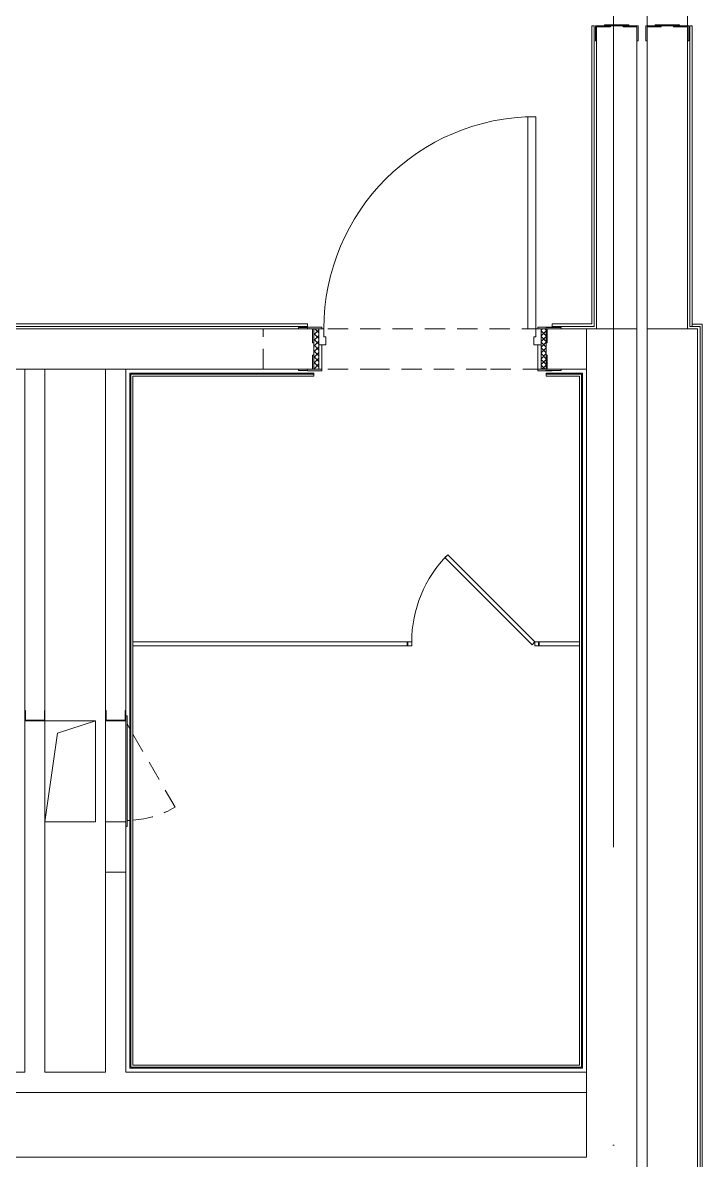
# Model space of a CAD drawing. Header units: millimetres. Extents: x 5993 to 95364, y 94667 to 143522.
# Drawn here: x 47656.8 to 47930.5, y 118906.1 to 119364.4 of the extents above; entities that cross this region are included whole.
import ezdxf

# ---------------------------------------------------------------- set-up
doc = ezdxf.new("R2010")
doc.units = ezdxf.units.MM
for name, pattern in [('200_ШТРИХ_ш1п0_6_', [160, 100, -60]), ('50_200_ШТРИХ_1Т_ш5_п1_п1_', [1400, 1000, -200, 0, -200]), ('Штрих короткий', [300, 150, -150])]:
    doc.linetypes.add(name, pattern=pattern)
for name, color, linetype, lineweight in [('0-2', 7, 'Continuous', 9), ('S-GRID-____-OTLN-1', 7, '50_200_ШТРИХ_1Т_ш5_п1_п1_', 9), ('Двери', 7, 'Continuous', 9), ('Каркас_Импост', 7, 'Continuous', 13), ('Каркас_Импост-1', 7, 'Continuous', 9), ('Обобщенные модели', 7, 'Continuous', 9), ('Общие ребра', 7, 'Continuous', 9), ('Окна', 7, 'Continuous', 9), ('Открывание в плане-2', 7, '200_ШТРИХ_ш1п0_6_', 9), ('Открывание-1', 7, 'Continuous', 9), ('Панель', 7, 'Continuous', 13), ('Панель-1', 7, 'Continuous', 9), ('Перемычка-1', 7, 'Штрих короткий', 9), ('Перемычка_Пунктирные линии-1', 7, '200_ШТРИХ_ш1п0_6_', 9), ('Проем', 7, 'Continuous', 35), ('Стены', 7, 'Continuous', 9), ('Стены-1', 7, 'Continuous', 13)]:
    doc.layers.add(name, color=color, linetype=linetype, lineweight=lineweight)

# ---------------------------------------------------------------- blocks, each defined once
blk = doc.blocks.new('DOR_ДУ_распашная__1Ст_Прямоугольная_ШЕР - Вн_650х2100h_Кабинки С_у-17949503-АИ2_01_План напольных покрытий и плинтусов 1го этажа _Часть 1_')
at = {"layer": 'Каркас_Импост'}
for p, q in [((-305, 10), (-325, 10)), ((-305, -10), (-305, 10)), ((305, 10), (305, -10)), ((325, 10), (305, 10)), ((-325, -10), (-305, -10)), ((305, -10), (325, -10))]:
    blk.add_line(p, q, dxfattribs=at)
at = {"layer": 'Открывание-1'}
blk.add_arc((305, 10), 610, 135, 180, dxfattribs=at)
at = {"layer": 'Панель-1'}
for p, q in [((-126.3, 441.3), (-140.5, 427.2)), ((-140.5, 427.2), (290.9, -4.1)), ((305, 10), (-126.3, 441.3)), ((290.9, -4.1), (305, 10))]:
    blk.add_line(p, q, dxfattribs=at)
at = {"layer": 'Проем'}
for p, q in [((-325, 10), (-325, -10)), ((325, -10), (325, 10))]:
    blk.add_line(p, q, dxfattribs=at)
blk = doc.blocks.new('Дверь_СКБ_1Ст_Внутренняя_ШЕР - СОШ_Д-11_Дв_1150x2100h_с_у МГН и персонала_ КЛГ-28021003-АИ2_01_План напольных покрытий и плинтусов 1го этажа _Часть 1_')
at = {"layer": 'Двери'}
h = blk.add_hatch(dxfattribs=at)
h.set_pattern_fill('FP_29', color=256, style=0, pattern_type=2)
h.set_pattern_definition([(135, (1726.41, 164.685), (-14.14214, -14.14214), []), (225, (1726.41, 164.685), (14.14214, -14.14214), [])])
h.paths.add_polyline_path([(562.5, -100), (587.5, -100), (587.5, 100), (562.5, 100), (562.5, -31)], flags=0)
at = {"layer": 'Каркас_Импост-1'}
h = blk.add_hatch(dxfattribs=at)
h.set_pattern_fill('FP_30', color=256, style=0, pattern_type=2)
h.set_pattern_definition([(45, (-396.384, 164.685), (-14.1421, 14.1421), []), (135, (-396.384, 164.685), (-14.1421, -14.1421), [])])
h.paths.add_polyline_path([(-537.5, -100), (-537.5, 100), (-562.5, 100), (-562.5, -100)], flags=0)
at = {"layer": 'Каркас_Импост'}
for p, q in [((-522.5, 108), (-592.5, 108)), ((-592.5, 108), (-592.5, 100)), ((-592.5, 100), (-522.5, 100)), ((-537.5, 100), (-562.5, 100)), ((-562.5, 100), (-562.5, -100)), ((-512.5, 100), (-537.5, 100)), ((-537.5, 100), (-537.5, 20)), ((-537.5, -100), (-537.5, 100)), ((-522.5, 100), (-537.5, 100)), ((-537.5, 100), (-537.5, 99)), ((-537.5, 99), (-522.5, 99)), ((-522.5, 100), (-522.5, 108)), ((-522.5, 99), (-522.5, 100)), ((-512.5, 60), (-512.5, 100)), ((-502.5, 60), (-512.5, 60)), ((-502.5, 20), (-502.5, 60)), ((537.5, 60), (527.5, 60)), ((527.5, 60), (527.5, 20)), ((537.5, 100), (537.5, 60)), ((562.5, 100), (537.5, 100)), ((617.5, 108), (547.5, 108)), ((547.5, 108), (547.5, 100)), ((562.5, 100), (547.5, 100)), ((547.5, 100), (547.5, 99)), ((547.5, 100), (587.5, 100)), ((547.5, 99), (562.5, 99)), ((562.5, 20), (562.5, 100)), ((587.5, 100), (562.5, 100)), ((562.5, 100), (562.5, -100)), ((562.5, 99), (562.5, 100)), ((617.5, 106), (617.5, 108)), ((-537.5, 20), (-502.5, 20)), ((-522.5, 20), (-537.5, 20)), ((-537.5, 20), (-537.5, -100)), ((-522.5, -100), (-522.5, 20)), ((527.5, 20), (562.5, 20)), ((562.5, 20), (547.5, 20)), ((547.5, 20), (547.5, -100)), ((562.5, -100), (562.5, 20)), ((587.5, -31), (587.5, 31)), ((-522.5, -100), (-592.5, -100)), ((-592.5, -100), (-592.5, -108)), ((-592.5, -108), (-522.5, -108)), ((-562.5, -100), (-537.5, -100)), ((-537.5, -100), (-522.5, -100)), ((-522.5, -108), (-522.5, -100)), ((547.5, -100), (562.5, -100)), ((587.5, -100), (547.5, -100)), ((547.5, -100), (547.5, -108)), ((547.5, -108), (617.5, -108)), ((562.5, -100), (587.5, -100)), ((617.5, -108), (617.5, -106))]:
    blk.add_line(p, q, dxfattribs=at)
at = {"layer": 'Открывание-1'}
blk.add_arc((537.5, 100), 1050, 90, 180, dxfattribs=at)
at = {"layer": 'Панель'}
for p, q in [((537.5, 1150), (497.5, 1150)), ((497.5, 1150), (497.5, 100)), ((537.5, 100), (537.5, 1150)), ((497.5, 100), (537.5, 100))]:
    blk.add_line(p, q, dxfattribs=at)
blk = doc.blocks.new('Проем_Дверь_Прямоугольный - 2100х2400h_дверные проемы-28062654-АИ2_01_План напольных покрытий и плинтусов 1го этажа _Часть 1_')
at = {"layer": 'Перемычка-1'}
for p, q in [((1050, 100), (-1050, 100)), ((1050, -100), (-1050, -100))]:
    blk.add_line(p, q, dxfattribs=at)
blk = doc.blocks.new('Фахверк_СКБ_Уголок - 200_4010-27904266-АИ2_01_План напольных покрытий и плинтусов 1го этажа _Часть 1_')
at = {"layer": 'Обобщенные модели'}
for p, q in [((125, 156), (50, 156)), ((50, 156), (50, 150)), ((50, 150), (119, 150)), ((119, 150), (119, 81)), ((125, 81), (125, 156)), ((119, 81), (125, 81)), ((125, 19), (119, 19)), ((119, 19), (119, -50)), ((125, -56), (125, 19)), ((119, -50), (50, -50)), ((50, -50), (50, -56)), ((50, -56), (125, -56))]:
    blk.add_line(p, q, dxfattribs=at)
blk = doc.blocks.new('Проем_Дверь_Прямоугольный - 2100х2400h_дверные проемы-28062684-АИ2_01_План напольных покрытий и плинтусов 1го этажа _Часть 1_')
at = {"layer": 'Перемычка-1'}
for p, q in [((1050, 100), (-1050, 100)), ((1050, -100), (-1050, -100))]:
    blk.add_line(p, q, dxfattribs=at)
blk = doc.blocks.new('АР_Перемычка - АР_Перемычка-28021004-АИ2_01_План напольных покрытий и плинтусов 1го этажа _Часть 1_')
at = {"layer": 'Обобщенные модели'}
blk.add_line((-250, -100), (-242, -100), dxfattribs=at)
at = {"layer": 'Перемычка_Пунктирные линии-1'}
for p, q in [((-250, 100), (1150, 100)), ((-250, -100), (-250, 100)), ((1150, 31), (1150, -31)), ((-250, -100), (275, -100)), ((275, -100), (875, -100)), ((875, -100), (1150, -100))]:
    blk.add_line(p, q, dxfattribs=at)
blk = doc.blocks.new('154_Фахверк_СКБ_Швеллер - Тип_100_4010-28107991-АИ2_01_План напольных покрытий и плинтусов 1го этажа _Часть 1_')
at = {"layer": 'Обобщенные модели'}
for p, q in [((125, 50), (175, 50)), ((125, -50), (125, 50)), ((128, 47), (128, -47)), ((175, 47), (128, 47)), ((175, 50), (175, 47)), ((175, -50), (125, -50)), ((128, -47), (175, -47)), ((175, -47), (175, -50))]:
    blk.add_line(p, q, dxfattribs=at)
blk = doc.blocks.new('154_Стойка_СКБ_Уголок - СМ-2230_200-V195-АИ2_01_План напольных покрытий и плинтусов 1го этажа _Часть 1_')
at = {"layer": 'Обобщенные модели'}
for p, q in [((131, 81), (131, 150)), ((200, 156), (155, 156)), ((155, 150), (200, 150)), ((200, 150), (200, 156)), ((125, 81), (131, 81)), ((131, 19), (125, 19)), ((131, -50), (131, 19)), ((200, -50), (155, -50)), ((155, -56), (200, -56)), ((200, -56), (200, -50))]:
    blk.add_line(p, q, dxfattribs=at)
blk = doc.blocks.new('154_Стойка_СКБ_Уголок - СМ-2530_200-28213945-АИ2_01_План напольных покрытий и плинтусов 1го этажа _Часть 1_')
at = {"layer": 'Обобщенные модели'}
for p, q in [((125, 156), (125, 81)), ((200, 156), (125, 156)), ((131, 81), (131, 150)), ((131, 150), (200, 150)), ((200, 150), (200, 156)), ((125, 81), (131, 81)), ((131, 19), (125, 19)), ((125, 19), (125, -56)), ((131, -50), (131, 19)), ((125, -56), (200, -56)), ((200, -50), (131, -50)), ((200, -56), (200, -50))]:
    blk.add_line(p, q, dxfattribs=at)
blk = doc.blocks.new('Стойка_Влож_Полоса боковая - Полоса-28213942-АИ2_01_План напольных покрытий и плинтусов 1го этажа _Часть 1_')
at = {"layer": 'Обобщенные модели'}
for p, q in [((-5, 60), (0, 60)), ((-5, -60), (-5, 60)), ((0, 31), (0, -31)), ((0, -60), (-5, -60))]:
    blk.add_line(p, q, dxfattribs=at)
blk = doc.blocks.new('AR_Отверстие Ниша - Лючок-32401590-АИ2_01_План напольных покрытий и плинтусов 1го этажа _Часть 1_')
at = {"layer": 'Окна'}
for p, q in [((-250, 50), (250, 50)), ((250, 50), (250, -50)), ((250, -50), (-250, -50))]:
    blk.add_line(p, q, dxfattribs=at)
blk = doc.blocks.new('Л_Общий_Лючок - Лючок-29753606-АИ2_01_План напольных покрытий и плинтусов 1го этажа _Часть 1_')
at = {"layer": 'Окна'}
for p, q in [((-24, 0), (-24, -6)), ((0, 0), (-24, 0)), ((524, 0), (524, -6)), ((-24, -6), (524, -6))]:
    blk.add_line(p, q, dxfattribs=at)
at = {"layer": 'Открывание в плане-2'}
for p, q in [((433.4, -35), (71.4, -244)), ((483.6, -6), (459.4, -20))]:
    blk.add_line(p, q, dxfattribs=at)
for start, end in [(180.708, 182.3602), (184.1303, 210)]:
    blk.add_arc((494, 0), 488, start, end, dxfattribs=at)
blk = doc.blocks.new('АР_Перемычка1 - АР_Перемычка 2-29764253-АИ2_01_План напольных покрытий и плинтусов 1го этажа _Часть 1_')
at = {"layer": 'Перемычка_Пунктирные линии-1'}
for p, q in [((500, 50), (750, 50)), ((750, -50), (750, 50)), ((500, -50), (750, -50))]:
    blk.add_line(p, q, dxfattribs=at)
blk = doc.blocks.new('AR_Отверстие прямоугольное _в плите_ - AR_Отверстие прямоугольное _в плите_-V219-АИ2_01_План напольных покрытий и плинтусов 1го этажа _Часть 1_')
at = {"layer": 'Обобщенные модели'}
for p, q in [((125, 250), (-125, 250)), ((-62.5, 187.5), (125, 250)), ((125, -250), (125, 250)), ((-125, -250), (-62.5, 187.5)), ((-125, -250), (125, -250))]:
    blk.add_line(p, q, dxfattribs=at)

msp = doc.modelspace()

# ---------------------------------------------------------------- linework, layer by layer
at = {"layer": 'S-GRID-____-OTLN-1', "color": 251, "ltscale": 0.6, "true_color": 0x636466}
msp.add_line((47894.73, 117351.98), (47894.73, 121495.1), dxfattribs=at)
at = {"layer": 'Общие ребра'}
for p, q in [((47887.91, 119241.08), (47904.19, 119241.08)), ((47904.19, 119241.08), (47887.91, 119241.08)), ((47773.96, 119222.77), (47700.3, 119222.77)), ((47700.3, 119221.95), (47700.3, 119222.77)), ((47881, 119222.77), (47867.57, 119222.77)), ((47881, 119222.77), (47881.81, 119222.77)), ((47881.81, 118944.39), (47881.81, 119222.77)), ((47700.3, 119221.95), (47700.3, 118943.58)), ((47701.11, 118943.58), (47700.3, 118943.58)), ((47701.11, 118943.58), (47881.81, 118943.58)), ((47881.81, 118944.39), (47881.81, 118943.58))]:
    msp.add_line(p, q, dxfattribs=at)
at = {"layer": 'Стены'}
for p, q in [((47885.96, 119243.03), (47885.96, 119363.17)), ((47885.96, 119363.17), (47886.94, 119363.17)), ((47886.94, 119363.17), (47886.94, 119242.06)), ((47925.52, 119242.06), (47925.52, 119363.17)), ((47926.41, 119363.17), (47925.52, 119363.17)), ((47926.41, 119363.17), (47926.41, 119242.06)), ((47581.05, 119243.03), (47771.52, 119243.03)), ((47771.52, 119242.06), (47581.05, 119242.06)), ((47771.52, 119243.03), (47771.52, 119242.06)), ((47870.01, 119243.03), (47885.96, 119243.03)), ((47870.01, 119243.03), (47870.01, 119242.06)), ((47886.94, 119242.06), (47870.01, 119242.06)), ((47929.59, 119242.06), (47925.52, 119242.06)), ((47926.41, 119242.95), (47930.48, 119242.95)), ((47929.59, 118533.75), (47929.59, 119242.06)), ((47930.48, 119242.95), (47930.48, 118532.86))]:
    msp.add_line(p, q, dxfattribs=at)
at = {"layer": 'Стены-1'}
for p, q in [((47887.91, 119357.07), (47887.91, 119241.08)), ((47904.19, 119241.08), (47904.19, 119357.07)), ((47908.26, 119357.07), (47908.26, 119241.08)), ((47924.54, 119241.08), (47924.54, 119357.07)), ((47767.86, 119241.08), (47581.05, 119241.08)), ((47883.84, 119241.08), (47873.67, 119241.08)), ((47883.84, 119224.8), (47883.84, 119241.08)), ((47883.84, 119241.08), (47883.84, 118907.36)), ((47887.91, 119241.08), (47883.84, 119241.08)), ((47904.19, 118589.92), (47904.19, 119241.08)), ((47908.26, 119241.08), (47924.54, 119241.08)), ((47908.26, 119241.08), (47908.26, 118585.85)), ((47928.61, 119241.08), (47908.26, 119241.08)), ((47928.61, 118585.85), (47928.61, 119241.08)), ((47581.05, 119224.8), (47767.86, 119224.8)), ((47665.7, 119224.8), (47657.57, 119224.8)), ((47657.57, 119224.8), (47657.57, 119087.24)), ((47665.7, 119087.24), (47665.7, 119224.8)), ((47690.12, 119224.8), (47690.12, 119087.24)), ((47698.26, 119224.8), (47690.12, 119224.8)), ((47698.26, 119087.24), (47698.26, 119224.8)), ((47773.96, 119223.17), (47699.89, 119223.17)), ((47699.89, 119223.17), (47699.89, 119222.77)), ((47699.89, 119222.77), (47699.89, 119221.95)), ((47773.96, 119221.95), (47773.96, 119223.17)), ((47881, 119223.17), (47867.57, 119223.17)), ((47867.57, 119223.17), (47867.57, 119221.95)), ((47873.67, 119224.8), (47883.84, 119224.8)), ((47881.81, 119223.17), (47881, 119223.17)), ((47882.22, 119223.17), (47881.81, 119223.17)), ((47882.22, 118944.39), (47882.22, 119223.17)), ((47699.89, 119221.95), (47699.89, 118943.17)), ((47701.11, 119221.95), (47773.96, 119221.95)), ((47701.11, 118944.39), (47701.11, 119221.95)), ((47867.57, 119221.95), (47881, 119221.95)), ((47881, 119221.95), (47881, 118944.39)), ((47811.81, 119114.92), (47701.11, 119114.92)), ((47701.11, 119114.92), (47701.11, 119113.29)), ((47701.11, 119113.29), (47811.81, 119113.29)), ((47881, 119114.92), (47864.72, 119114.92)), ((47864.72, 119113.29), (47881, 119113.29)), ((47881, 119113.29), (47881, 119114.92)), ((47657.57, 119083.17), (47657.57, 118941.54)), ((47665.7, 118941.54), (47665.7, 119083.17)), ((47690.12, 119042.48), (47690.12, 118941.54)), ((47698.26, 118941.54), (47698.26, 119040.52)), ((47699.89, 118943.17), (47700.3, 118943.17)), ((47700.3, 118943.17), (47701.11, 118943.17)), ((47881, 118944.39), (47701.11, 118944.39)), ((47701.11, 118943.17), (47882.22, 118943.17)), ((47882.22, 118943.58), (47882.22, 118944.39)), ((47882.22, 118943.17), (47882.22, 118943.58)), ((47657.57, 118941.54), (47631.84, 118941.54)), ((47690.12, 118941.54), (47665.7, 118941.54)), ((47883.84, 118941.54), (47698.26, 118941.54)), ((47883.84, 118933.41), (47883.84, 118941.54)), ((47629.89, 118933.41), (47883.84, 118933.41)), ((47883.84, 118907.36), (47440.24, 118907.36))]:
    msp.add_line(p, q, dxfattribs=at)

# ---------------------------------------------------------------- block references
at = {"layer": '0-2', "xscale": 0.08139549610658335, "yscale": 0.08139549610658335, "zscale": 0.08139549610658335}
for name, p, rotation in [('Проем_Дверь_Прямоугольный - 2100х2400h_дверные проемы-28062654-АИ2_01_План напольных покрытий и плинтусов 1го этажа _Часть 1_', (47896.05, 119448.64), 89.99999999999986), ('Проем_Дверь_Прямоугольный - 2100х2400h_дверные проемы-28062684-АИ2_01_План напольных покрытий и плинтусов 1го этажа _Часть 1_', (47916.4, 119448.64), 270), ('154_Стойка_СКБ_Уголок - СМ-2530_200-28213945-АИ2_01_План напольных покрытий и плинтусов 1го этажа _Часть 1_', (47891.98, 119373.35), 269.9999999999998), ('Стойка_Влож_Полоса боковая - Полоса-28213942-АИ2_01_План напольных покрытий и плинтусов 1го этажа _Часть 1_', (47896.05, 119363.17), 269.9999999999998), ('154_Стойка_СКБ_Уголок - СМ-2530_200-28213945-АИ2_01_План напольных покрытий и плинтусов 1го этажа _Часть 1_', (47912.33, 119373.35), 270), ('Стойка_Влож_Полоса боковая - Полоса-28213942-АИ2_01_План напольных покрытий и плинтусов 1го этажа _Часть 1_', (47916.4, 119363.17), 270), ('154_Стойка_СКБ_Уголок - СМ-2230_200-V195-АИ2_01_План напольных покрытий и плинтусов 1го этажа _Часть 1_', (47784.14, 119237.01), 180), ('Фахверк_СКБ_Уголок - 200_4010-27904266-АИ2_01_План напольных покрытий и плинтусов 1го этажа _Часть 1_', (47877.74, 119237.01), 180), ('154_Фахверк_СКБ_Швеллер - Тип_100_4010-28107991-АИ2_01_План напольных покрытий и плинтусов 1го этажа _Часть 1_', (47661.63, 119073), 89.99999999999987), ('154_Фахверк_СКБ_Швеллер - Тип_100_4010-28107991-АИ2_01_План напольных покрытий и плинтусов 1го этажа _Часть 1_', (47694.19, 119073), 89.9999999999999), ('Л_Общий_Лючок - Лючок-29753606-АИ2_01_План напольных покрытий и плинтусов 1го этажа _Часть 1_', (47698.26, 119042.48), 89.9999999999999), ('AR_Отверстие Ниша - Лючок-32401590-АИ2_01_План напольных покрытий и плинтусов 1го этажа _Часть 1_', (47694.19, 119062.82), 269.9999999999999), ('АР_Перемычка1 - АР_Перемычка 2-29764253-АИ2_01_План напольных покрытий и плинтусов 1го этажа _Часть 1_', (47694.19, 119083.17), 269.9999999999999)]:
    msp.add_blockref(name, p, dxfattribs=dict(at, rotation=rotation))
for name, p in [('Дверь_СКБ_1Ст_Внутренняя_ШЕР - СОШ_Д-11_Дв_1150x2100h_с_у МГН и персонала_ КЛГ-28021003-АИ2_01_План напольных покрытий и плинтусов 1го этажа _Часть 1_', (47819.75, 119232.94)), ('АР_Перемычка - АР_Перемычка-28021004-АИ2_01_План напольных покрытий и плинтусов 1го этажа _Часть 1_', (47773.96, 119232.94)), ('DOR_ДУ_распашная__1Ст_Прямоугольная_ШЕР - Вн_650х2100h_Кабинки С_у-17949503-АИ2_01_План напольных покрытий и плинтусов 1го этажа _Часть 1_', (47838.26, 119114.1)), ('AR_Отверстие прямоугольное _в плите_ - AR_Отверстие прямоугольное _в плите_-V219-АИ2_01_План напольных покрытий и плинтусов 1го этажа _Часть 1_', (47675.88, 119062.82))]:
    msp.add_blockref(name, p, dxfattribs=at)

doc.saveas('drawing.dxf')
